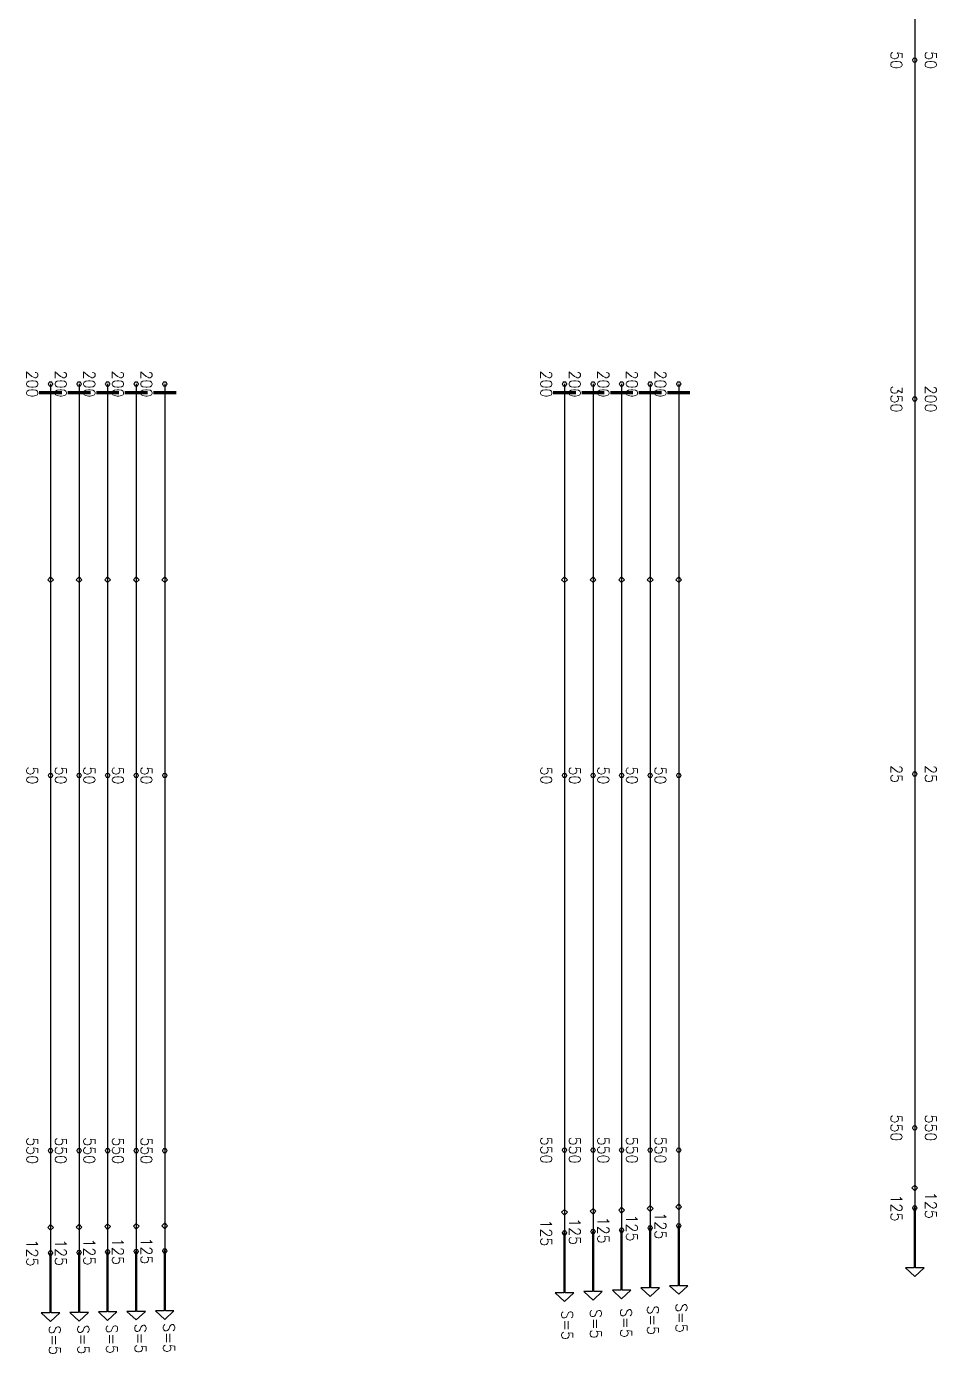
# Model space of a CAD drawing. Header units: millimetres. Extents: x -24156 to 1128921, y -12387 to 212709.
# Drawn here: x 812281 to 828214, y 35370 to 58611 of the extents above; entities that cross this region are included whole.
import ezdxf

# ---------------------------------------------------------------- set-up
doc = ezdxf.new("R2010")
doc.units = ezdxf.units.MM
doc.header["$MEASUREMENT"] = 0
doc.layers.add('Current_plane_Tendon', color=7, linetype='Continuous', true_color=0xab0000)
doc.styles.get("Standard").update_dxf_attribs({"font": 'arial.ttf'})

msp = doc.modelspace()

# ---------------------------------------------------------------- linework, layer by layer
at = {"layer": 'Current_plane_Tendon', "color": 14, "linetype": 'Continuous', "true_color": 0xab0000, "const_width": 20}
for points, elevation in [([(827873.7, 58022.9), (827853.7, 58057.5), (827813.7, 58057.5), (827793.7, 58022.9), (827813.7, 57988.3), (827853.7, 57988.3)], -350), ([(812741, 52350), (812721, 52384.6), (812681, 52384.6), (812661, 52350), (812681, 52315.4), (812721, 52315.4)], -200), ([(813241, 52350), (813221, 52384.6), (813181, 52384.6), (813161, 52350), (813181, 52315.4), (813221, 52315.4)], -200), ([(813741, 52350), (813721, 52384.6), (813681, 52384.6), (813661, 52350), (813681, 52315.4), (813721, 52315.4)], -200), ([(814241, 52350), (814221, 52384.6), (814181, 52384.6), (814161, 52350), (814181, 52315.4), (814221, 52315.4)], -200), ([(814741, 52350), (814721, 52384.6), (814681, 52384.6), (814661, 52350), (814681, 52315.4), (814721, 52315.4)], -200), ([(821741, 52350), (821721, 52384.6), (821681, 52384.6), (821661, 52350), (821681, 52315.4), (821721, 52315.4)], -200), ([(822241, 52350), (822221, 52384.6), (822181, 52384.6), (822161, 52350), (822181, 52315.4), (822221, 52315.4)], -200), ([(822741, 52350), (822721, 52384.6), (822681, 52384.6), (822661, 52350), (822681, 52315.4), (822721, 52315.4)], -200), ([(823241, 52350), (823221, 52384.6), (823181, 52384.6), (823161, 52350), (823181, 52315.4), (823221, 52315.4)], -200), ([(823741, 52350), (823721, 52384.6), (823681, 52384.6), (823661, 52350), (823681, 52315.4), (823721, 52315.4)], -200), ([(827873.7, 52087.5), (827853.7, 52122.2), (827813.7, 52122.2), (827793.7, 52087.5), (827813.7, 52052.9), (827853.7, 52052.9)], -50), ([(827873.7, 45519.7), (827853.7, 45554.4), (827813.7, 45554.4), (827793.7, 45519.7), (827813.7, 45485.1), (827853.7, 45485.1)], -225), ([(812741, 45494.2), (812721, 45528.9), (812681, 45528.9), (812661, 45494.2), (812681, 45459.6), (812721, 45459.6)], -350), ([(813241, 45494.2), (813221, 45528.9), (813181, 45528.9), (813161, 45494.2), (813181, 45459.6), (813221, 45459.6)], -350), ([(813741, 45494.2), (813721, 45528.9), (813681, 45528.9), (813661, 45494.2), (813681, 45459.6), (813721, 45459.6)], -350), ([(814241, 45494.2), (814221, 45528.9), (814181, 45528.9), (814161, 45494.2), (814181, 45459.6), (814221, 45459.6)], -350), ([(814741, 45494.2), (814721, 45528.9), (814681, 45528.9), (814661, 45494.2), (814681, 45459.6), (814721, 45459.6)], -350), ([(821741, 45494.2), (821721, 45528.9), (821681, 45528.9), (821661, 45494.2), (821681, 45459.6), (821721, 45459.6)], -350), ([(822241, 45494.2), (822221, 45528.9), (822181, 45528.9), (822161, 45494.2), (822181, 45459.6), (822221, 45459.6)], -350), ([(822741, 45494.2), (822721, 45528.9), (822681, 45528.9), (822661, 45494.2), (822681, 45459.6), (822721, 45459.6)], -350), ([(823241, 45494.2), (823221, 45528.9), (823181, 45528.9), (823161, 45494.2), (823181, 45459.6), (823221, 45459.6)], -350), ([(823741, 45494.2), (823721, 45528.9), (823681, 45528.9), (823661, 45494.2), (823681, 45459.6), (823721, 45459.6)], -350), ([(827873.7, 39320.6), (827853.7, 39355.2), (827813.7, 39355.2), (827793.7, 39320.6), (827813.7, 39285.9), (827853.7, 39285.9)], -15.8), ([(812740.8, 38922.5), (812720.8, 38957.1), (812680.8, 38957.1), (812660.8, 38922.5), (812680.8, 38887.9), (812720.8, 38887.9)], 75), ([(813240.8, 38922.5), (813220.8, 38957.1), (813180.8, 38957.1), (813160.8, 38922.5), (813180.8, 38887.9), (813220.8, 38887.9)], 75), ([(813740.8, 38922.5), (813720.8, 38957.1), (813680.8, 38957.1), (813660.8, 38922.5), (813680.8, 38887.9), (813720.8, 38887.9)], 75), ([(814240.8, 38922.5), (814220.8, 38957.1), (814180.8, 38957.1), (814160.8, 38922.5), (814180.8, 38887.9), (814220.8, 38887.9)], 75), ([(814740.8, 38922.5), (814720.8, 38957.1), (814680.8, 38957.1), (814660.8, 38922.5), (814680.8, 38887.9), (814720.8, 38887.9)], 75), ([(821740.8, 38931.9), (821720.8, 38966.5), (821680.8, 38966.5), (821660.8, 38931.9), (821680.8, 38897.3), (821720.8, 38897.3)], 75), ([(822240.8, 38931.9), (822220.8, 38966.5), (822180.8, 38966.5), (822160.8, 38931.9), (822180.8, 38897.3), (822220.8, 38897.3)], 75), ([(822740.8, 38931.9), (822720.8, 38966.5), (822680.8, 38966.5), (822660.8, 38931.9), (822680.8, 38897.3), (822720.8, 38897.3)], 75), ([(823240.8, 38931.9), (823220.8, 38966.5), (823180.8, 38966.5), (823160.8, 38931.9), (823180.8, 38897.3), (823220.8, 38897.3)], 75), ([(823740.8, 38931.9), (823720.8, 38966.5), (823680.8, 38966.5), (823660.8, 38931.9), (823680.8, 38897.3), (823720.8, 38897.3)], 75), ([(827873.8, 37917.9), (827853.8, 37952.6), (827813.8, 37952.6), (827793.8, 37917.9), (827813.8, 37883.3), (827853.8, 37883.3)], -90.8)]:
    msp.add_lwpolyline(points, close=True, dxfattribs=dict(at, elevation=elevation))
at = {"layer": 'Current_plane_Tendon', "color": 14, "linetype": 'Continuous', "true_color": 0xab0000, "const_width": 60, "elevation": -200}
for points in [[(812901, 52200), (812501, 52200)], [(813401, 52200), (813001, 52200)], [(813901, 52200), (813501, 52200)], [(814401, 52200), (814001, 52200)], [(814901, 52200), (814501, 52200)], [(821901, 52200), (821501, 52200)], [(822401, 52200), (822001, 52200)], [(822901, 52200), (822501, 52200)], [(823401, 52200), (823001, 52200)], [(823901, 52200), (823501, 52200)]]:
    msp.add_lwpolyline(points, dxfattribs=at)
at = {"layer": 'Current_plane_Tendon', "color": 14, "linetype": 'Continuous', "true_color": 0xab0000}
for points in [[(812751, 48922.1), (812701, 48972.1), (812651, 48922.1), (812701, 48872.1), (812751, 48922.1)], [(813251, 48922.1), (813201, 48972.1), (813151, 48922.1), (813201, 48872.1), (813251, 48922.1)], [(813751, 48922.1), (813701, 48972.1), (813651, 48922.1), (813701, 48872.1), (813751, 48922.1)], [(814251, 48922.1), (814201, 48972.1), (814151, 48922.1), (814201, 48872.1), (814251, 48922.1)], [(814751, 48922.1), (814701, 48972.1), (814651, 48922.1), (814701, 48872.1), (814751, 48922.1)], [(821751, 48922.1), (821701, 48972.1), (821651, 48922.1), (821701, 48872.1), (821751, 48922.1)], [(822251, 48922.1), (822201, 48972.1), (822151, 48922.1), (822201, 48872.1), (822251, 48922.1)], [(822751, 48922.1), (822701, 48972.1), (822651, 48922.1), (822701, 48872.1), (822751, 48922.1)], [(823251, 48922.1), (823201, 48972.1), (823151, 48922.1), (823201, 48872.1), (823251, 48922.1)], [(823751, 48922.1), (823701, 48972.1), (823651, 48922.1), (823701, 48872.1), (823751, 48922.1)], [(821688.8, 37481.3), (821688.8, 36431.3), (821538.8, 36431.3), (821700.8, 36281.3), (821862.8, 36431.3), (821712.8, 36431.3), (821712.8, 37481.3)], [(822188.8, 37505.2), (822188.8, 36455.2), (822038.8, 36455.2), (822200.8, 36305.2), (822362.8, 36455.2), (822212.8, 36455.2), (822212.8, 37505.2)], [(822688.6, 37529), (822688.4, 36479), (822538.4, 36479), (822700.4, 36329), (822862.4, 36478.9), (822712.4, 36479), (822712.6, 37529)], [(823188.8, 37567.7), (823188.8, 36517.7), (823038.8, 36517.7), (823200.8, 36367.7), (823362.8, 36517.7), (823212.8, 36517.7), (823212.8, 37567.7)], [(823688.8, 37606.4), (823688.8, 36556.4), (823538.8, 36556.4), (823700.8, 36406.4), (823862.8, 36556.4), (823712.8, 36556.4), (823712.8, 37606.4)], [(812688.8, 37129.4), (812688.8, 36079.4), (812538.8, 36079.4), (812700.8, 35929.4), (812862.8, 36079.4), (812712.8, 36079.4), (812712.8, 37129.4)], [(813188.8, 37138.5), (813188.8, 36088.5), (813038.8, 36088.5), (813200.8, 35938.5), (813362.8, 36088.5), (813212.8, 36088.5), (813212.8, 37138.5)], [(813688.8, 37147.6), (813688.8, 36097.6), (813538.8, 36097.6), (813700.8, 35947.6), (813862.8, 36097.6), (813712.8, 36097.6), (813712.8, 37147.6)], [(814188.8, 37156.7), (814188.8, 36106.7), (814038.8, 36106.7), (814200.8, 35956.7), (814362.8, 36106.7), (814212.8, 36106.7), (814212.8, 37156.7)], [(814688.8, 37165.8), (814688.8, 36115.8), (814538.8, 36115.8), (814700.8, 35965.8), (814862.8, 36115.8), (814712.8, 36115.8), (814712.8, 37165.8)]]:
    msp.add_lwpolyline(points, close=True, dxfattribs=at)
for points, elevation in [([(827883.8, 38268.6), (827833.8, 38318.6), (827783.8, 38268.6), (827833.8, 38218.6), (827883.8, 38268.6)], 34.2), ([(821750.8, 37844), (821700.8, 37894), (821650.8, 37844), (821700.8, 37794), (821750.8, 37844)], 125), ([(822250.8, 37861.8), (822200.8, 37911.8), (822150.8, 37861.8), (822200.8, 37811.8), (822250.8, 37861.8)], 125), ([(822750.6, 37879.7), (822700.6, 37929.7), (822650.6, 37879.7), (822700.6, 37829.7), (822750.6, 37879.7)], 125), ([(823250.8, 37908.7), (823200.8, 37958.7), (823150.8, 37908.7), (823200.8, 37858.7), (823250.8, 37908.7)], 125), ([(823750.8, 37937.8), (823700.8, 37987.8), (823650.8, 37937.8), (823700.8, 37887.8), (823750.8, 37937.8)], 125), ([(827821.8, 37917.9), (827821.8, 36867.9), (827671.8, 36867.9), (827833.8, 36717.9), (827995.8, 36867.9), (827845.8, 36867.9), (827845.8, 37917.9)], -90.8), ([(814750.8, 37605), (814700.8, 37655), (814650.8, 37605), (814700.8, 37555), (814750.8, 37605)], 125), ([(812750.8, 37577.7), (812700.8, 37627.7), (812650.8, 37577.7), (812700.8, 37527.7), (812750.8, 37577.7)], 125), ([(813250.8, 37584.5), (813200.8, 37634.5), (813150.8, 37584.5), (813200.8, 37534.5), (813250.8, 37584.5)], 125), ([(813750.8, 37591.3), (813700.8, 37641.3), (813650.8, 37591.3), (813700.8, 37541.3), (813750.8, 37591.3)], 125), ([(814250.8, 37598.2), (814200.8, 37648.2), (814150.8, 37598.2), (814200.8, 37548.2), (814250.8, 37598.2)], 125)]:
    msp.add_lwpolyline(points, close=True, dxfattribs=dict(at, elevation=elevation))
at = {"layer": 'Current_plane_Tendon', "color": 14, "linetype": 'Continuous', "true_color": 0xab0000, "const_width": 20}
for points in [[(823740.8, 37606.4), (823720.8, 37641.1), (823680.8, 37641.1), (823660.8, 37606.4), (823680.8, 37571.8), (823720.8, 37571.8)], [(821740.8, 37481.3), (821720.8, 37516), (821680.8, 37516), (821660.8, 37481.3), (821680.8, 37446.7), (821720.8, 37446.7)], [(822240.8, 37505.2), (822220.8, 37539.8), (822180.8, 37539.8), (822160.8, 37505.2), (822180.8, 37470.5), (822220.8, 37470.5)], [(822740.8, 37529), (822720.8, 37563.6), (822680.8, 37563.6), (822660.8, 37529), (822680.8, 37494.3), (822720.8, 37494.3)], [(823240.8, 37567.7), (823220.8, 37602.3), (823180.8, 37602.3), (823160.8, 37567.7), (823180.8, 37533.1), (823220.8, 37533.1)], [(813740.8, 37147.6), (813720.8, 37182.3), (813680.8, 37182.3), (813660.8, 37147.6), (813680.8, 37113), (813720.8, 37113)], [(814240.8, 37156.7), (814220.8, 37191.4), (814180.8, 37191.4), (814160.8, 37156.7), (814180.8, 37122.1), (814220.8, 37122.1)], [(814740.8, 37165.8), (814720.8, 37200.5), (814680.8, 37200.5), (814660.8, 37165.8), (814680.8, 37131.2), (814720.8, 37131.2)], [(812740.8, 37129.4), (812720.8, 37164.1), (812680.8, 37164.1), (812660.8, 37129.4), (812680.8, 37094.8), (812720.8, 37094.8)], [(813240.8, 37138.5), (813220.8, 37173.2), (813180.8, 37173.2), (813160.8, 37138.5), (813180.8, 37103.9), (813220.8, 37103.9)]]:
    msp.add_lwpolyline(points, close=True, dxfattribs=at)
at = {"layer": 'Current_plane_Tendon', "color": 14, "linetype": 'Continuous', "true_color": 0xab0000}
for points in [[(827833.7, 63958.3, -50), (827833.7, 63216.3, -59.4), (827833.7, 62474.4, -87.5), (827833.7, 61732.5, -134.4), (827833.7, 60990.6, -200), (827833.7, 60248.7, -265.6), (827833.7, 59506.7, -312.5), (827833.7, 58764.8, -340.6), (827833.7, 58022.9, -350), (827833.7, 57281, -340.6), (827833.7, 56539.1, -312.5), (827833.7, 55797.1, -265.6), (827833.7, 55055.2, -200), (827833.7, 54313.3, -134.4), (827833.7, 53571.4, -87.5), (827833.7, 52829.5, -59.4), (827833.7, 52087.5, -50)], [(812701, 52350, -200), (812701, 51493, -204.7), (812701, 50636.1, -218.8), (812701, 49779.1, -242.2), (812701, 48922.1, -275), (812701, 48065.1, -307.8), (812701, 47208.2, -331.3), (812701, 46351.2, -345.3), (812701, 45494.2, -350), (812701, 44637.3, -340.6), (812701, 43780.3, -312.5), (812701, 42923.3, -265.6), (812701, 42066.4, -200), (812701, 41209.4, -134.4), (812701, 40352.4, -87.5), (812701, 39495.4, -59.4), (812701, 38638.5, -50)], [(813201, 52350, -200), (813201, 51493, -204.7), (813201, 50636.1, -218.8), (813201, 49779.1, -242.2), (813201, 48922.1, -275), (813201, 48065.1, -307.8), (813201, 47208.2, -331.3), (813201, 46351.2, -345.3), (813201, 45494.2, -350), (813201, 44637.3, -340.6), (813201, 43780.3, -312.5), (813201, 42923.3, -265.6), (813201, 42066.4, -200), (813201, 41209.4, -134.4), (813201, 40352.4, -87.5), (813201, 39495.4, -59.4), (813201, 38638.5, -50)], [(813701, 52350, -200), (813701, 51493, -204.7), (813701, 50636.1, -218.8), (813701, 49779.1, -242.2), (813701, 48922.1, -275), (813701, 48065.1, -307.8), (813701, 47208.2, -331.3), (813701, 46351.2, -345.3), (813701, 45494.2, -350), (813701, 44637.3, -340.6), (813701, 43780.3, -312.5), (813701, 42923.3, -265.6), (813701, 42066.4, -200), (813701, 41209.4, -134.4), (813701, 40352.4, -87.5), (813701, 39495.4, -59.4), (813701, 38638.5, -50)], [(814201, 52350, -200), (814201, 51493, -204.7), (814201, 50636.1, -218.8), (814201, 49779.1, -242.2), (814201, 48922.1, -275), (814201, 48065.1, -307.8), (814201, 47208.2, -331.3), (814201, 46351.2, -345.3), (814201, 45494.2, -350), (814201, 44637.3, -340.6), (814201, 43780.3, -312.5), (814201, 42923.3, -265.6), (814201, 42066.4, -200), (814201, 41209.4, -134.4), (814201, 40352.4, -87.5), (814201, 39495.4, -59.4), (814201, 38638.5, -50)], [(814701, 52350, -200), (814701, 51493, -204.7), (814701, 50636.1, -218.8), (814701, 49779.1, -242.2), (814701, 48922.1, -275), (814701, 48065.1, -307.8), (814701, 47208.2, -331.3), (814701, 46351.2, -345.3), (814701, 45494.2, -350), (814701, 44637.3, -340.6), (814701, 43780.3, -312.5), (814701, 42923.3, -265.6), (814701, 42066.4, -200), (814701, 41209.4, -134.4), (814701, 40352.4, -87.5), (814701, 39495.4, -59.4), (814701, 38638.5, -50)], [(821701, 52350, -200), (821701, 51493, -204.7), (821701, 50636.1, -218.8), (821701, 49779.1, -242.2), (821701, 48922.1, -275), (821701, 48065.1, -307.8), (821701, 47208.2, -331.3), (821701, 46351.2, -345.3), (821701, 45494.2, -350), (821701, 44637.3, -340.6), (821701, 43780.3, -312.5), (821701, 42923.3, -265.6), (821701, 42066.4, -200), (821701, 41209.4, -134.4), (821701, 40352.4, -87.5), (821701, 39495.4, -59.4), (821701, 38638.5, -50)], [(822201, 52350, -200), (822201, 51493, -204.7), (822201, 50636.1, -218.8), (822201, 49779.1, -242.2), (822201, 48922.1, -275), (822201, 48065.1, -307.8), (822201, 47208.2, -331.3), (822201, 46351.2, -345.3), (822201, 45494.2, -350), (822201, 44637.3, -340.6), (822201, 43780.3, -312.5), (822201, 42923.3, -265.6), (822201, 42066.4, -200), (822201, 41209.4, -134.4), (822201, 40352.4, -87.5), (822201, 39495.4, -59.4), (822201, 38638.5, -50)], [(822701, 52350, -200), (822701, 51493, -204.7), (822701, 50636.1, -218.8), (822701, 49779.1, -242.2), (822701, 48922.1, -275), (822701, 48065.1, -307.8), (822701, 47208.2, -331.3), (822701, 46351.2, -345.3), (822701, 45494.2, -350), (822701, 44637.3, -340.6), (822701, 43780.3, -312.5), (822701, 42923.3, -265.6), (822701, 42066.4, -200), (822701, 41209.4, -134.4), (822701, 40352.4, -87.5), (822701, 39495.4, -59.4), (822701, 38638.5, -50)], [(823201, 52350, -200), (823201, 51493, -204.7), (823201, 50636.1, -218.8), (823201, 49779.1, -242.2), (823201, 48922.1, -275), (823201, 48065.1, -307.8), (823201, 47208.2, -331.3), (823201, 46351.2, -345.3), (823201, 45494.2, -350), (823201, 44637.3, -340.6), (823201, 43780.3, -312.5), (823201, 42923.3, -265.6), (823201, 42066.4, -200), (823201, 41209.4, -134.4), (823201, 40352.4, -87.5), (823201, 39495.4, -59.4), (823201, 38638.5, -50)], [(823701, 52350, -200), (823701, 51493, -204.7), (823701, 50636.1, -218.8), (823701, 49779.1, -242.2), (823701, 48922.1, -275), (823701, 48065.1, -307.8), (823701, 47208.2, -331.3), (823701, 46351.2, -345.3), (823701, 45494.2, -350), (823701, 44637.3, -340.6), (823701, 43780.3, -312.5), (823701, 42923.3, -265.6), (823701, 42066.4, -200), (823701, 41209.4, -134.4), (823701, 40352.4, -87.5), (823701, 39495.4, -59.4), (823701, 38638.5, -50)], [(827833.7, 52087.5, -50), (827833.7, 51266.6, -55.5), (827833.7, 50445.6, -71.9), (827833.7, 49624.6, -99.2), (827833.7, 48803.6, -137.5), (827833.7, 47982.7, -175.8), (827833.7, 47161.7, -203.1), (827833.7, 46340.7, -219.5), (827833.7, 45519.7, -225), (827833.7, 44698.8, -219.5), (827833.7, 43877.8, -203.1), (827833.7, 43056.8, -175.8), (827833.7, 42235.8, -137.5), (827833.7, 41414.8, -99.2), (827833.7, 40593.9, -71.9), (827833.7, 39772.9, -55.5), (827833.7, 38951.9, -50)], [(827833.7, 39320.6, -15.8), (827833.7, 39193.1, -16.4), (827833.7, 39065.5, -18.3), (827833.7, 38938, -21.4), (827833.8, 38810.5, -25.7), (827833.8, 38683, -31.3), (827833.8, 38555.5, -38.1), (827833.8, 38428, -46.2), (827833.8, 38300.5, -55.5), (827833.8, 38172.9, -66), (827833.8, 38045.4, -77.8), (827833.8, 37917.9, -90.8)], [(812700.8, 38922.5, 75), (812700.8, 38759.5, 74.4), (812700.8, 38596.5, 72.5), (812700.8, 38433.5, 69.4), (812700.8, 38270.5, 65.1), (812700.8, 38107.5, 59.5), (812700.8, 37944.5, 52.7), (812700.8, 37781.5, 44.6), (812700.8, 37618.4, 35.3), (812700.8, 37455.4, 24.8), (812700.8, 37292.4, 13), (812700.8, 37129.4, 0)], [(813200.8, 38922.5, 75), (813200.8, 38744.1, 74.2), (813200.8, 38565.7, 72), (813200.8, 38387.3, 68.3), (813200.8, 38208.9, 63), (813200.8, 38030.5, 56.3), (813200.8, 37852.1, 48), (813200.8, 37673.7, 38.2), (813200.8, 37495.3, 27), (813200.8, 37316.9, 14.2), (813200.8, 37138.5, 0)], [(813700.8, 38922.5, 75), (813700.8, 38745, 74.2), (813700.8, 38567.5, 72), (813700.8, 38390, 68.3), (813700.8, 38212.5, 63), (813700.8, 38035.1, 56.3), (813700.8, 37857.6, 48), (813700.8, 37680.1, 38.2), (813700.8, 37502.6, 27), (813700.8, 37325.1, 14.2), (813700.8, 37147.6, 0)], [(814200.8, 38922.5, 75), (814200.8, 38762, 74.4), (814200.8, 38601.4, 72.5), (814200.8, 38440.9, 69.4), (814200.8, 38280.4, 65.1), (814200.8, 38119.9, 59.5), (814200.8, 37959.3, 52.7), (814200.8, 37798.8, 44.6), (814200.8, 37638.3, 35.3), (814200.8, 37477.8, 24.8), (814200.8, 37317.2, 13), (814200.8, 37156.7, 0)], [(814700.8, 38922.5, 75), (814700.8, 38746.8, 74.2), (814700.8, 38571.2, 72), (814700.8, 38395.5, 68.3), (814700.8, 38219.8, 63), (814700.8, 38044.2, 56.3), (814700.8, 37868.5, 48), (814700.8, 37692.8, 38.2), (814700.8, 37517.1, 27), (814700.8, 37341.5, 14.2), (814700.8, 37165.8, 0)], [(821700.8, 38931.9, 75), (821700.8, 38800, 74.4), (821700.8, 38668.2, 72.5), (821700.8, 38536.3, 69.4), (821700.8, 38404.4, 65.1), (821700.8, 38272.6, 59.5), (821700.8, 38140.7, 52.7), (821700.8, 38008.8, 44.6), (821700.8, 37876.9, 35.3), (821700.8, 37745.1, 24.8), (821700.8, 37613.2, 13), (821700.8, 37481.3, 0)], [(822200.8, 38931.9, 75), (822200.8, 38789.2, 74.2), (822200.8, 38646.5, 72), (822200.8, 38503.9, 68.3), (822200.8, 38361.2, 63), (822200.8, 38218.5, 56.3), (822200.8, 38075.8, 48), (822200.8, 37933.2, 38.2), (822200.8, 37790.5, 27), (822200.8, 37647.8, 14.2), (822200.8, 37505.2, 0)], [(822700.8, 38931.9, 75), (822700.8, 38804.4, 74.4), (822700.8, 38676.8, 72.5), (822700.7, 38549.3, 69.4), (822700.7, 38421.7, 65.1), (822700.7, 38294.2, 59.5), (822700.7, 38166.7, 52.7), (822700.7, 38039.1, 44.6), (822700.6, 37911.6, 35.3), (822700.6, 37784, 24.8), (822700.6, 37656.5, 13), (822700.6, 37529, 0)], [(823200.8, 38931.9, 75), (823200.8, 38807.9, 74.4), (823200.8, 38683.9, 72.5), (823200.8, 38559.8, 69.4), (823200.8, 38435.8, 65.1), (823200.8, 38311.8, 59.5), (823200.8, 38187.8, 52.7), (823200.8, 38063.8, 44.6), (823200.8, 37939.8, 35.3), (823200.8, 37815.7, 24.8), (823200.8, 37691.7, 13), (823200.8, 37567.7, 0)], [(823700.8, 38931.9, 75), (823700.8, 38811.4, 74.4), (823700.8, 38690.9, 72.5), (823700.8, 38570.4, 69.4), (823700.8, 38449.9, 65.1), (823700.8, 38329.4, 59.5), (823700.8, 38208.9, 52.7), (823700.8, 38088.4, 44.6), (823700.8, 37967.9, 35.3), (823700.8, 37847.4, 24.8), (823700.8, 37726.9, 13), (823700.8, 37606.4, 0)]]:
    msp.add_polyline3d(points, dxfattribs=at)

# ---------------------------------------------------------------- texts
at = {"layer": 'Current_plane_Tendon', "color": 14, "linetype": 'Continuous', "true_color": 0xab0000, "char_height": 200, "attachment_point": 5}
for s, insert, rotation in [('\\FSTANDARD.shx;50', (827513.7, 58022.9, -350), 270), ('\\FSTANDARD.shx;50', (828113.7, 58022.9, -200), 270), ('\\FSTANDARD.shx;200', (812381, 52350, -200), 270), ('\\FSTANDARD.shx;200', (812881, 52350, -200), 270), ('\\FSTANDARD.shx;200', (813381, 52350, -200), 270), ('\\FSTANDARD.shx;200', (813881, 52350, -200), 270), ('\\FSTANDARD.shx;200', (814381, 52350, -200), 270), ('\\FSTANDARD.shx;200', (821381, 52350, -200), 270), ('\\FSTANDARD.shx;200', (821881, 52350, -200), 270), ('\\FSTANDARD.shx;200', (822381, 52350, -200), 270), ('\\FSTANDARD.shx;200', (822881, 52350, -200), 270), ('\\FSTANDARD.shx;200', (823381, 52350, -200), 270), ('\\FSTANDARD.shx;350', (827513.7, 52087.5, -50), 270.00021), ('\\FSTANDARD.shx;200', (828113.7, 52087.5, -50), 270.00021), ('\\FSTANDARD.shx;50', (812381, 45494.2, -350), 270), ('\\FSTANDARD.shx;50', (812881, 45494.2, -350), 270), ('\\FSTANDARD.shx;50', (813381, 45494.2, -350), 270), ('\\FSTANDARD.shx;50', (813881, 45494.2, -350), 270), ('\\FSTANDARD.shx;50', (814381, 45494.2, -350), 270), ('\\FSTANDARD.shx;50', (821381, 45494.2, -350), 270), ('\\FSTANDARD.shx;50', (821881, 45494.2, -350), 270), ('\\FSTANDARD.shx;50', (822381, 45494.2, -350), 270), ('\\FSTANDARD.shx;50', (822881, 45494.2, -350), 270), ('\\FSTANDARD.shx;50', (823381, 45494.2, -350), 270), ('\\FSTANDARD.shx;25', (827513.7, 45519.7, -225), 270.00021), ('\\FSTANDARD.shx;25', (828113.7, 45519.7, -225), 270.00021), ('\\FSTANDARD.shx;550', (827513.7, 39320.6, -15.8), 270.00137), ('\\FSTANDARD.shx;550', (828113.7, 39320.6, -15.8), 270.00137), ('\\FSTANDARD.shx;550', (812380.8, 38922.5, 75), 270), ('\\FSTANDARD.shx;550', (812880.8, 38922.5, 75), 270), ('\\FSTANDARD.shx;550', (813380.8, 38922.5, 75), 270), ('\\FSTANDARD.shx;550', (813880.8, 38922.5, 75), 270), ('\\FSTANDARD.shx;550', (814380.8, 38922.5, 75), 270), ('\\FSTANDARD.shx;550', (821380.8, 38931.9, 75), 270), ('\\FSTANDARD.shx;550', (821880.8, 38931.9, 75), 270), ('\\FSTANDARD.shx;550', (822380.8, 38931.9, 75), 269.99132), ('\\FSTANDARD.shx;550', (822880.8, 38931.9, 75), 270), ('\\FSTANDARD.shx;550', (823380.8, 38931.9, 75), 270), ('\\FSTANDARD.shx;125', (828113.8, 37964.4, -90.8), 270.00137), ('\\FSTANDARD.shx;125', (827513.8, 37917.9, -90.8), 270.00137), ('\\FSTANDARD.shx;125', (821380.8, 37481.3), 270), ('\\FSTANDARD.shx;125', (821880.8, 37505.2), 270), ('\\FSTANDARD.shx;125', (822380.8, 37529), 269.99132), ('\\FSTANDARD.shx;125', (822880.8, 37567.7), 270), ('\\FSTANDARD.shx;125', (823380.8, 37606.4), 270), ('\\FSTANDARD.shx;125', (812380.8, 37129.4), 270), ('\\FSTANDARD.shx;125', (812880.8, 37138.5), 270), ('\\FSTANDARD.shx;125', (813380.8, 37147.6), 270), ('\\FSTANDARD.shx;125', (813880.8, 37156.7), 270), ('\\FSTANDARD.shx;125', (814380.8, 37165.8), 270), ('\\FSTANDARD.shx;\xa0S=5', (821748.8, 35914.9, 125), 270), ('\\FSTANDARD.shx;\xa0S=5', (822248.8, 35938.7, 125), 270), ('\\FSTANDARD.shx;\xa0S=5', (822779.6, 35952.1, 125), 269.99132), ('\\FSTANDARD.shx;\xa0S=5', (823248.8, 36001.3, 125), 270), ('\\FSTANDARD.shx;\xa0S=5', (823748.8, 36040, 125), 270), ('\\FSTANDARD.shx;\xa0S=5', (812775.2, 35652.6, 125), 270), ('\\FSTANDARD.shx;\xa0S=5', (813275.2, 35661.7, 125), 270), ('\\FSTANDARD.shx;\xa0S=5', (813775.2, 35670.8, 125), 270), ('\\FSTANDARD.shx;\xa0S=5', (814275.2, 35679.9, 125), 270), ('\\FSTANDARD.shx;\xa0S=5', (814775.2, 35689, 125), 270)]:
    msp.add_mtext(s, dxfattribs=dict(at, insert=insert, rotation=rotation))

doc.saveas('drawing.dxf')
